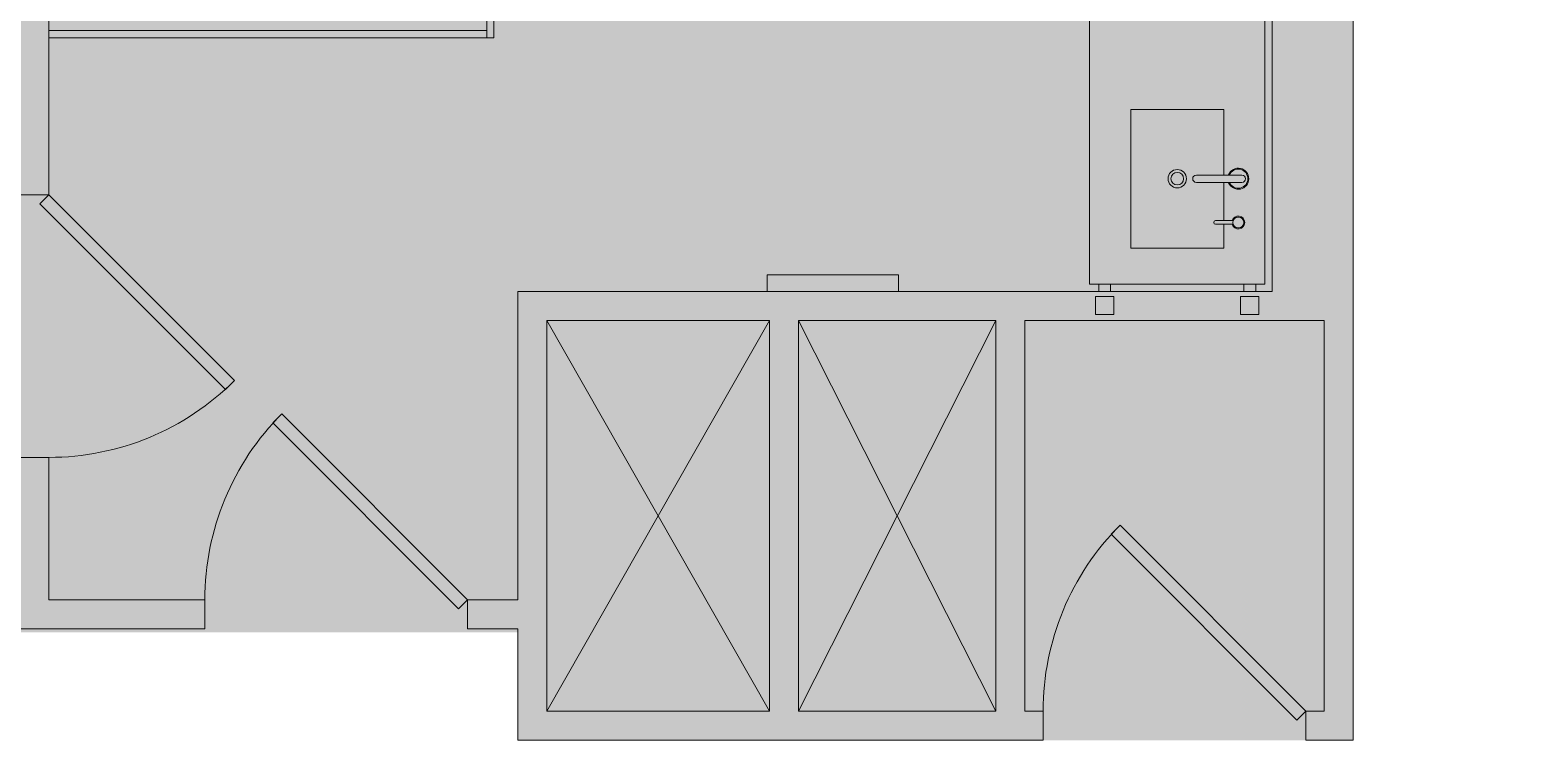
# Model space of a CAD drawing. Header units: inches. Extents: x 1 to 4591, y -953 to 1388.
# Drawn here: x 3390 to 3594.1, y -162.7 to -65.4 of the extents above; entities that cross this region are included whole.
import ezdxf

# ---------------------------------------------------------------- set-up
doc = ezdxf.new("R2010")
doc.units = ezdxf.units.IN
doc.header["$MEASUREMENT"] = 0
for name, color, linetype, lineweight in [('4th Floor Revit Background_dwg', 8, 'Continuous', 9), ('A-DETL-GENF', 92, 'Continuous', 9), ('A-EXIST-CORE', 7, 'Continuous', 9), ('A-EXIST-DOOR', 7, 'Continuous', 9), ('A-FLOR-TOIL-ACCS', 7, 'Continuous', 9), ('A-FLOR-TPTN', 7, 'Continuous', 9), ('A-FLOR-WDWK', 7, 'Continuous', 9), ('P-FIXT', 7, 'Continuous', 9)]:
    doc.layers.add(name, color=color, linetype=linetype, lineweight=lineweight)

# ---------------------------------------------------------------- blocks, each defined once
blk = doc.blocks.new('4th Floor Revit Background_dwg-1506688-4th Floor New Construction - Tel_Data_Elec Plan')
at = {"lineweight": 9}
for p, q in [((1913.35, 682.27), (1943.85, 735.77)), ((1913.35, 735.77), (1943.85, 682.27)), ((1947.85, 682.27), (1974.85, 735.77)), ((1947.85, 735.77), (1974.85, 682.27))]:
    blk.add_line(p, q, dxfattribs=at)
at = {"layer": 'A-EXIST-CORE'}
blk.add_line((1845.1, 753.02), (1845.1, 774.52), dxfattribs=at)
at = {"layer": 'A-EXIST-CORE', "flags": 128}
for points in [[(1841.1, 753.02), (1845.1, 753.02), (1845.1, 901.39)], [(2012.73, 830.64), (2012.73, 739.77), (1909.35, 739.77), (1909.35, 697.52), (1902.48, 697.52), (1902.48, 693.52), (1909.35, 693.52), (1909.35, 678.27), (1981.35, 678.27), (1981.35, 682.27), (1978.85, 682.27), (1978.85, 735.77), (2019.85, 735.77), (2019.85, 682.27), (2017.35, 682.27), (2017.35, 678.27), (2023.85, 678.27), (2023.85, 905.39)], [(1762.6, 763.64), (1725.1, 763.64), (1725.1, 759.27), (1740.1, 759.27), (1740.1, 697.52), (1737.1, 697.52), (1737.1, 693.52), (1866.48, 693.52), (1866.48, 697.52), (1845.1, 697.52), (1845.1, 717.02), (1841.1, 717.02)]]:
    blk.add_lwpolyline(points, dxfattribs=at)
for points in [[(1943.85, 682.27), (1913.35, 682.27), (1913.35, 735.77), (1943.85, 735.77)], [(1974.85, 682.27), (1974.85, 735.77), (1947.85, 735.77), (1947.85, 682.27)]]:
    blk.add_lwpolyline(points, close=True, dxfattribs=at)
at = {"layer": 'A-EXIST-DOOR', "flags": 128}
for points in [[(1845.1, 753.02), (1870.56, 727.56), (1869.32, 726.32), (1843.87, 751.78)], [(1902.48, 697.52), (1877.02, 722.97), (1875.79, 721.74), (1901.24, 696.28)], [(2017.35, 682.27), (1991.9, 707.72), (1990.66, 706.49), (2016.12, 681.03)]]:
    blk.add_lwpolyline(points, close=True, dxfattribs=at)
at = {"layer": 'A-EXIST-DOOR'}
for centre, start, end in [((1845.1, 753.02), 270, 315), ((1902.48, 697.52), 135, 180), ((2017.35, 682.27), 135, 180)]:
    blk.add_arc(centre, 36, start, end, dxfattribs=at)
at = {"layer": 'A-FLOR-TOIL-ACCS'}
for p, q in [((2004.98, 749.46), (2007.4, 749.46)), ((2004.98, 748.96), (2007.4, 748.96))]:
    blk.add_line(p, q, dxfattribs=at)
at = {"layer": 'A-FLOR-TOIL-ACCS', "flags": 128}
blk.add_lwpolyline([(1943.52, 742.02), (1961.52, 742.02), (1961.52, 739.77), (1943.52, 739.77)], close=True, dxfattribs=at)
at = {"layer": 'A-FLOR-TOIL-ACCS'}
blk.add_circle((2008.1, 749.21), 0.75, dxfattribs=at)
for centre, radius, start, end in [((2004.98, 749.21), 0.25, 90, 270), ((2008.1, 749.21), 0.875, 196.6015, 163.3985)]:
    blk.add_arc(centre, radius, start, end, dxfattribs=at)
at = {"layer": 'A-FLOR-TPTN'}
blk.add_line((1845.1, 775.52), (1905.1, 775.52), dxfattribs=at)
at = {"layer": 'A-FLOR-TPTN', "flags": 128}
blk.add_lwpolyline([(1845.1, 774.52), (1906.1, 774.52), (1906.1, 781.27), (1906.1, 782.27), (1942.1, 782.27), (1942.1, 781.27), (1906.1, 781.27), (1905.1, 781.27), (1905.1, 774.52)], dxfattribs=at)
at = {"layer": 'A-FLOR-WDWK'}
for p, q in [((1988.98, 740.77), (1988.98, 739.77)), ((1990.6, 740.77), (1990.6, 739.77)), ((2008.85, 740.77), (2008.85, 739.77)), ((2010.48, 740.77), (2010.48, 739.77))]:
    blk.add_line(p, q, dxfattribs=at)
at = {"layer": 'A-FLOR-WDWK', "flags": 128}
for points in [[(1987.73, 829.64), (2011.73, 829.64), (2011.73, 740.77), (1987.73, 740.77)], [(1988.54, 739.08), (1988.54, 736.58), (1991.04, 736.58), (1991.04, 739.08)], [(2008.42, 739.08), (2008.42, 736.58), (2010.92, 736.58), (2010.92, 739.08)]]:
    blk.add_lwpolyline(points, close=True, dxfattribs=at)
at = {"layer": 'P-FIXT'}
for p, q in [((2008.6, 755.71), (2002.35, 755.71)), ((2008.6, 754.71), (2002.35, 754.71)), ((2006.1, 749.46), (2006.1, 754.71))]:
    blk.add_line(p, q, dxfattribs=at)
at = {"layer": 'P-FIXT', "flags": 128}
blk.add_lwpolyline([(2006.1, 755.71), (2006.1, 764.71), (1993.35, 764.71), (1993.35, 745.71), (2006.1, 745.71), (2006.1, 748.96)], dxfattribs=at)
at = {"layer": 'P-FIXT'}
for radius in [1.26, 0.862]:
    blk.add_circle((1999.73, 755.21), radius, dxfattribs=at)
for centre, radius, start, end in [((2002.35, 755.21), 0.5, 90, 270), ((2008.1, 755.21), 1.44, 202.3927, 157.6073), ((2008.1, 755.21), 1.31, 202.3927, 157.6073), ((2008.6, 755.21), 0.5, 270, 90)]:
    blk.add_arc(centre, radius, start, end, dxfattribs=at)

msp = doc.modelspace()

# ---------------------------------------------------------------- hatches: boundary and pattern name
at = {"layer": 'A-DETL-GENF'}
h = msp.add_hatch(color=9, dxfattribs=at)
h.paths.add_polyline_path([(3097.3, -162.72), (3245.2, -162.72), (3245.2, -147.94), (3456.83, -147.94), (3456.83, -162.72), (3571.34, -162.72), (3571.34, 64.4), (3097.3, 64.4), (3097.3, 24.53), (3106.79, 24.53), (3106.79, -19.47), (3097.3, -19.47), (3097.3, -77.47), (3106.79, -77.47), (3106.79, -121.47), (3097.3, -121.47), (3097.3, -158.22)], flags=0)
h.paths.add_polyline_path([(4231.23, -162.72), (4231.23, 68.31), (3945.23, 68.31), (3945.23, -162.72), (4221.97, -162.72)], flags=0)
h.paths.add_polyline_path([(2867.81, -160.85), (2965.29, -160.85), (2965.29, -120.86), (2955.79, -120.86), (2955.79, -76.86), (2965.79, -76.86), (2965.79, -18.86), (2955.79, -18.86), (2955.79, 25.14), (2965.29, 25.14), (2965.29, 62.36), (2881.54, 62.36), (2799.66, 144.24), (2742.19, 144.24), (2742.19, 18.14), (2705.21, 18.14), (2705.21, -160.85), (2863.81, -160.85)], flags=0)
h.paths.add_polyline_path([(2221.81, 330.78), (2221.81, 334.78), (2380.8, 334.78), (2494.98, 448.96), (2385.16, 558.75), (2314.52, 558.75), (2314.52, 773.5), (2198.58, 773.5), (2198.58, 330.78)], flags=0)

# ---------------------------------------------------------------- block references
at = {"layer": '4th Floor Revit Background_dwg', "color": 7}
msp.add_blockref('4th Floor Revit Background_dwg-1506688-4th Floor New Construction - Tel_Data_Elec Plan', (1547.47, -840.99), dxfattribs=at)

doc.saveas('drawing.dxf')
